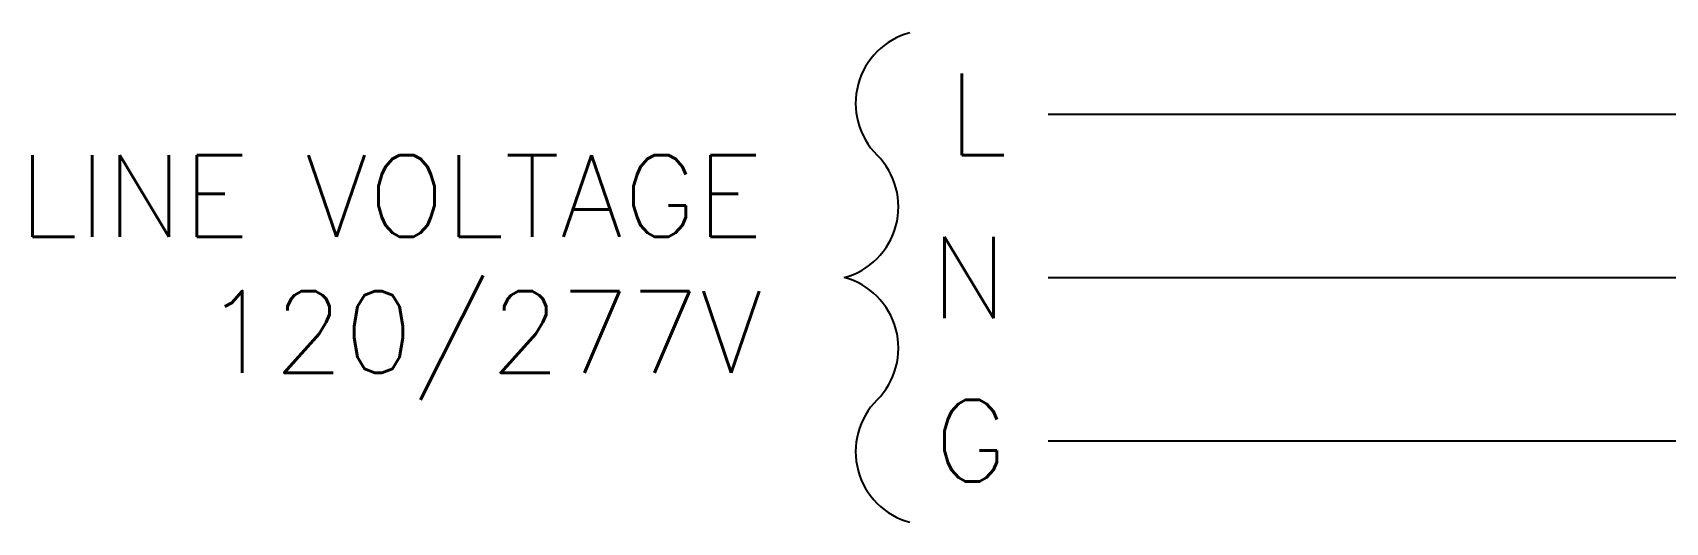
# Paper-space layout 'ARCH-D(24x36)' of a CAD drawing. Header units: inches. Extents: x 0.1 to 35.7, y 0.1 to 23.7.
# Drawn here: x 13.905 to 16.408, y 19.3 to 20.05 of the extents above; entities that cross this region are included whole.
import ezdxf

# ---------------------------------------------------------------- set-up
doc = ezdxf.new("R2010")
doc.units = ezdxf.units.IN
doc.header["$MEASUREMENT"] = 0
for name, color, linetype in [('WIRE-CONNECTION', 7, 'Continuous'), ('WIRE-PWR-GROUND', 3, 'Continuous'), ('WIRE-PWR-LINE', 7, 'Continuous'), ('WIRE-PWR-NEUTRAL', 8, 'Continuous')]:
    doc.layers.add(name, color=color, linetype=linetype)
doc.styles.add('1-8', font='romans.shx', dxfattribs={"height": 0.125})

# ---------------------------------------------------------------- blocks, each defined once
blk = doc.blocks.new('WIRE-GROUP-1')
for centre, start, end in [((-0.04316, 0.08892), 315, 75), ((0.00967, 0.03608), 135, 255), ((0.00967, -0.03608), 105, 225), ((-0.04316, -0.08892), 285, 45)]:
    blk.add_arc(centre, 0.03736, start, end)

psp = doc.layouts.new('ARCH-D(24x36)')

# ---------------------------------------------------------------- linework, layer by layer
at = {"layer": 'WIRE-PWR-GROUND'}
psp.add_line((15.4617, 19.425), (16.7471, 19.425), dxfattribs=at)
at = {"layer": 'WIRE-PWR-LINE'}
psp.add_line((15.4617, 19.925), (17.7234, 19.925), dxfattribs=at)
at = {"layer": 'WIRE-PWR-NEUTRAL'}
psp.add_line((15.4617, 19.675), (17.2353, 19.675), dxfattribs=at)

# ---------------------------------------------------------------- block references
at = {"layer": 'WIRE-CONNECTION', "xscale": 3, "yscale": 3, "zscale": 3, "rotation": 180}
psp.add_blockref('WIRE-GROUP-1', (15.1492, 19.675), dxfattribs=at)

# ---------------------------------------------------------------- texts
at = {"char_height": 0.125, "attachment_point": 6, "style": '1-8'}
for s, insert in [('L', (15.3992, 19.925)), ('LINE VOLTAGE\\P120/277V', (15.0242, 19.675)), ('N', (15.3992, 19.675)), ('G', (15.3992, 19.425))]:
    psp.add_mtext(s, dxfattribs=dict(at, insert=insert))

doc.saveas('drawing.dxf')
